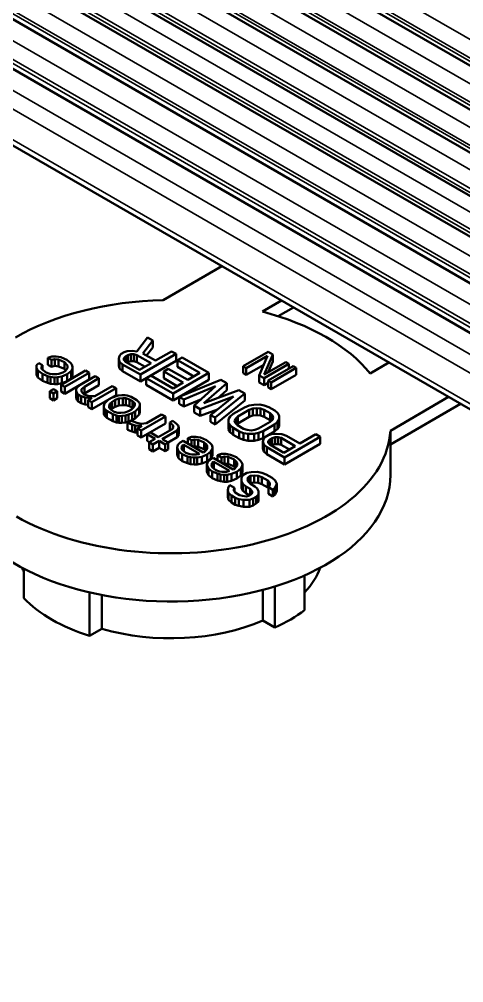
# Model space of a CAD drawing. Header units: millimetres. Extents: x 0 to 3000, y 0 to 3000.
# Drawn here: x 871 to 897.3, y 2124.9 to 2182 of the extents above; entities that cross this region are included whole.
import ezdxf

# ---------------------------------------------------------------- set-up
doc = ezdxf.new("R2010")
doc.units = ezdxf.units.MM
doc.layers.add('Visible (ANSI)', color=7, linetype='Continuous', lineweight=50)
doc.layers.add('Visible Narrow (ANSI)', color=7, linetype='Continuous', lineweight=35)

msp = doc.modelspace()

# ---------------------------------------------------------------- linework, layer by layer
at = {"layer": 'Visible (ANSI)'}
for p, q in [((1053.7328, 2089.1613), (346.9354, 2497.231)), ((1054.1215, 2086.3316), (347.2019, 2494.4718)), ((1054.5027, 2083.5566), (347.508, 2491.7401)), ((1054.8865, 2080.762), (347.8638, 2488.9618)), ((1055.244, 2078.1478), (348.3003, 2486.3019)), ((1055.3899, 2075.3069), (348.4845, 2483.439)), ((1055.3899, 2072.3571), (348.4845, 2480.4892)), ((348.4898, 2475.9553), (1055.4923, 2067.7672)), ((879.4964, 2165.3493), (882.9774, 2167.3687)), ((886.5129, 2165.3275), (885.3839, 2164.6725)), ((887.2183, 2164.9202), (886.3188, 2164.3984)), ((877.9429, 2162.2987), (878.5798, 2163.1286)), ((878.5798, 2163.1286), (878.8899, 2162.9504)), ((878.8899, 2162.9504), (878.2988, 2162.1982)), ((878.5198, 2162.0712), (878.8899, 2162.5421)), ((878.8899, 2162.9504), (878.8899, 2162.5421)), ((872.6698, 2161.9317), (872.8942, 2162.0108)), ((872.8913, 2161.8045), (872.6698, 2161.9317)), ((872.6698, 2161.9317), (872.6698, 2161.5235)), ((872.8942, 2162.0108), (873.1622, 2162.0128)), ((873.1622, 2162.0128), (873.4294, 2161.9632)), ((873.4294, 2161.9632), (873.7846, 2161.8111)), ((876.8652, 2161.8781), (876.9124, 2162.0589)), ((876.9124, 2162.0589), (877.0032, 2162.1628)), ((877.0032, 2162.1628), (877.1833, 2162.2672)), ((877.269, 2162.01), (877.1782, 2161.9062)), ((877.1833, 2162.2672), (877.3626, 2162.3201)), ((877.404, 2162.0884), (877.269, 2162.01)), ((877.269, 2162.01), (877.269, 2161.6981)), ((877.3626, 2162.3201), (877.6756, 2162.3483)), ((877.5834, 2162.1413), (877.404, 2162.0884)), ((877.404, 2162.0884), (877.404, 2161.6801)), ((877.7621, 2162.1426), (877.5834, 2162.1413)), ((877.5834, 2162.1413), (877.5834, 2161.733)), ((877.6756, 2162.3483), (877.9429, 2162.2987)), ((877.94, 2162.0924), (877.7621, 2162.1426)), ((877.7621, 2162.1426), (877.7621, 2161.7344)), ((878.7817, 2161.6088), (877.94, 2162.0924)), ((877.94, 2162.0924), (877.94, 2161.6841)), ((880.2632, 2162.1613), (878.147, 2160.9336)), ((878.2988, 2162.1982), (879.0518, 2161.7655)), ((879.0518, 2161.7655), (879.9974, 2162.314)), ((879.9974, 2162.314), (880.2632, 2162.1613)), ((880.2632, 2162.1613), (880.2632, 2161.753)), ((880.3474, 2161.8009), (880.6176, 2161.9577)), ((880.6176, 2161.9577), (882.2124, 2161.0413)), ((884.2411, 2161.4314), (885.7154, 2162.2867)), ((885.681, 2162.0529), (884.4262, 2161.325)), ((885.1978, 2160.8817), (885.681, 2162.0529)), ((885.9931, 2162.1271), (885.4786, 2160.9377)), ((885.7154, 2162.2867), (885.9931, 2162.1271)), ((885.9931, 2162.1271), (885.9931, 2161.7189)), ((871.9915, 2161.3336), (871.9937, 2161.4883)), ((871.9937, 2161.4883), (872.1295, 2161.6183)), ((872.1295, 2161.6183), (872.351, 2161.491)), ((872.351, 2161.491), (872.2602, 2161.3872)), ((872.2602, 2161.3872), (872.303, 2161.2586)), ((872.351, 2161.491), (872.351, 2161.2216)), ((872.8913, 2161.3962), (872.6698, 2161.5235)), ((873.0707, 2161.8574), (872.8913, 2161.8045)), ((872.8913, 2161.8045), (872.8913, 2161.3962)), ((872.8913, 2161.3962), (873.0707, 2161.4491)), ((873.2936, 2161.8332), (873.0707, 2161.8574)), ((873.0707, 2161.8574), (873.0707, 2161.4491)), ((873.0707, 2161.4491), (873.2936, 2161.425)), ((873.6488, 2161.6812), (873.2936, 2161.8332)), ((873.2936, 2161.8332), (873.2936, 2161.425)), ((873.2936, 2161.425), (873.6488, 2161.2729)), ((873.8245, 2161.4762), (873.6488, 2161.6812)), ((873.6488, 2161.6812), (873.6488, 2161.2729)), ((873.7846, 2161.8111), (874.0053, 2161.6323)), ((873.8223, 2161.3215), (873.8245, 2161.4762)), ((874.0053, 2161.6323), (874.0932, 2161.5298)), ((874.0932, 2161.5298), (874.1361, 2161.4012)), ((874.1361, 2161.4012), (874.1346, 2161.298)), ((874.1361, 2161.4012), (874.1361, 2160.9929)), ((876.9073, 2161.6979), (876.8652, 2161.8781)), ((876.8652, 2161.8781), (876.8652, 2161.4698)), ((876.8652, 2161.4698), (876.9073, 2161.2897)), ((877.0838, 2161.5445), (876.9073, 2161.6979)), ((876.9073, 2161.6979), (876.9073, 2161.2897)), ((878.147, 2160.9336), (877.0838, 2161.5445)), ((877.0838, 2161.5445), (877.0838, 2161.1363)), ((877.1782, 2161.9062), (877.1767, 2161.8031)), ((877.1767, 2161.8031), (877.2646, 2161.7006)), ((877.1782, 2161.9062), (877.1782, 2161.8014)), ((877.2646, 2161.7006), (878.1063, 2161.2169)), ((877.404, 2161.6801), (877.3523, 2161.6502)), ((877.404, 2161.6801), (877.5834, 2161.733)), ((877.5834, 2161.733), (877.7621, 2161.7344)), ((877.7621, 2161.7344), (877.94, 2161.6841)), ((878.4281, 2161.4037), (877.94, 2161.6841)), ((878.1063, 2161.2169), (878.7817, 2161.6088)), ((880.2632, 2161.753), (878.147, 2160.5254)), ((881.6764, 2161.0373), (880.3474, 2161.8009)), ((880.3474, 2161.8009), (880.3474, 2161.3927)), ((881.3229, 2160.8322), (880.3474, 2161.3927)), ((884.4262, 2161.325), (884.2411, 2161.4314)), ((884.2411, 2161.4314), (884.2411, 2161.0232)), ((885.4596, 2161.5162), (884.4262, 2160.9168)), ((886.9499, 2161.5774), (885.4756, 2160.7221)), ((885.4786, 2160.9377), (886.7647, 2161.6838)), ((885.7144, 2161.0745), (885.9931, 2161.7189)), ((885.7224, 2160.5802), (887.1968, 2161.4355)), ((886.7647, 2161.6838), (886.9499, 2161.5774)), ((886.9499, 2161.5774), (886.9499, 2161.2923)), ((887.1968, 2161.4355), (887.3819, 2161.3291)), ((891.763, 2161.0071), (892.8769, 2161.6532)), ((872.0786, 2161.1796), (871.9915, 2161.3336)), ((871.9915, 2161.3336), (871.9915, 2160.9254)), ((871.9915, 2160.9254), (872.0786, 2160.7713)), ((872.3437, 2160.9753), (872.0786, 2161.1796)), ((872.0786, 2161.1796), (872.0786, 2160.7713)), ((872.0786, 2160.7713), (872.3437, 2160.567)), ((872.303, 2161.2586), (872.5681, 2161.0543)), ((872.6545, 2160.8487), (872.3437, 2160.9753)), ((872.3437, 2160.9753), (872.3437, 2160.567)), ((872.5681, 2161.0543), (872.7903, 2160.9786)), ((872.8325, 2160.7984), (872.6545, 2160.8487)), ((872.6545, 2160.8487), (872.6545, 2160.4404)), ((872.7903, 2160.9786), (872.924, 2160.9538)), ((873.0554, 2160.7743), (872.8325, 2160.7984)), ((872.8325, 2160.7984), (872.8325, 2160.3902)), ((872.924, 2160.9538), (873.192, 2160.9558)), ((873.2341, 2160.7756), (873.0554, 2160.7743)), ((873.0554, 2160.7743), (873.0554, 2160.366)), ((873.192, 2160.9558), (873.3263, 2160.9826)), ((873.5028, 2160.8292), (873.2341, 2160.7756)), ((873.2341, 2160.7756), (873.2341, 2160.3674)), ((873.3263, 2160.9826), (873.5507, 2161.0616)), ((873.4512, 2160.3389), (874.8921, 2161.1748)), ((873.8172, 2160.9605), (873.5028, 2160.8292)), ((873.5028, 2160.8292), (873.5028, 2160.4209)), ((873.5507, 2161.0616), (873.6858, 2161.14)), ((873.6488, 2161.2729), (873.7218, 2161.1878)), ((875.1136, 2161.0475), (873.6727, 2160.2116)), ((873.6858, 2161.14), (873.8223, 2161.3215)), ((874.0431, 2161.1426), (873.8172, 2160.9605)), ((873.8172, 2160.9605), (873.8172, 2160.5522)), ((874.1346, 2161.298), (874.0431, 2161.1426)), ((874.0431, 2161.1426), (874.0431, 2160.7344)), ((874.0431, 2160.7344), (874.1346, 2160.8898)), ((874.1346, 2161.298), (874.1346, 2160.8898)), ((874.1346, 2160.8898), (874.1361, 2160.9929)), ((874.6125, 2160.3476), (875.468, 2160.8439)), ((874.8921, 2161.1748), (875.1136, 2161.0475)), ((875.1136, 2161.0475), (875.1136, 2160.6392)), ((875.468, 2160.8439), (875.6895, 2160.7166)), ((876.9073, 2161.2897), (877.0838, 2161.1363)), ((878.147, 2160.5254), (877.0838, 2161.1363)), ((878.147, 2160.9336), (878.147, 2160.5254)), ((878.5014, 2160.73), (878.7715, 2160.8867)), ((878.7715, 2160.8867), (880.1005, 2160.1231)), ((879.5341, 2161.1245), (879.8042, 2161.2812)), ((880.6859, 2160.4626), (879.5341, 2161.1245)), ((879.5341, 2161.1245), (879.5341, 2160.7162)), ((879.8042, 2161.2812), (880.956, 2160.6194)), ((882.2124, 2161.0413), (880.0962, 2159.8136)), ((880.956, 2160.6194), (881.6764, 2161.0373)), ((882.2124, 2161.0413), (882.2124, 2160.633)), ((884.4262, 2160.9168), (884.2411, 2161.0232)), ((884.4262, 2161.325), (884.4262, 2160.9168)), ((885.4756, 2160.7221), (885.1978, 2160.8817)), ((885.1978, 2160.8817), (885.1978, 2160.4734)), ((887.3819, 2161.3291), (885.9076, 2160.4738)), ((887.3819, 2160.9209), (885.9076, 2160.0656)), ((887.3819, 2161.3291), (887.3819, 2160.9209)), ((872.3437, 2160.567), (872.6545, 2160.4404)), ((872.6545, 2160.4404), (872.8325, 2160.3902)), ((872.8325, 2160.3902), (873.0554, 2160.366)), ((873.0554, 2160.366), (873.2341, 2160.3674)), ((873.2341, 2160.3674), (873.5028, 2160.4209)), ((873.4512, 2160.3389), (873.4512, 2159.9307)), ((873.6727, 2160.2116), (873.4512, 2160.3389)), ((873.5028, 2160.4209), (873.8172, 2160.5522)), ((875.1136, 2160.6392), (873.6727, 2159.8034)), ((873.6727, 2160.2116), (873.6727, 2159.8034)), ((873.8172, 2160.5522), (874.0431, 2160.7344)), ((874.4316, 2160.1915), (874.6125, 2160.3476)), ((874.834, 2160.2203), (874.6531, 2160.0642)), ((875.6895, 2160.7166), (874.834, 2160.2203)), ((875.6895, 2160.3083), (874.834, 2159.812)), ((874.834, 2160.2203), (874.834, 2159.812)), ((875.4512, 2159.6576), (876.4868, 2160.2584)), ((875.6895, 2160.7166), (875.6895, 2160.3083)), ((876.4868, 2160.2584), (876.7083, 2160.1311)), ((880.0962, 2159.8136), (878.5014, 2160.73)), ((878.5014, 2160.73), (878.5014, 2160.3217)), ((880.0962, 2159.4054), (878.5014, 2160.3217)), ((880.3323, 2160.2575), (879.5341, 2160.7162)), ((882.2124, 2160.633), (880.0962, 2159.4054)), ((880.1005, 2160.1231), (880.6859, 2160.4626)), ((880.4506, 2159.61), (882.9212, 2160.634)), ((882.6031, 2160.2449), (880.7164, 2159.4573)), ((881.3366, 2159.1009), (882.6031, 2160.2449)), ((883.2756, 2160.4304), (881.919, 2159.2342)), ((882.9212, 2160.634), (883.2756, 2160.4304)), ((883.2756, 2160.4304), (883.2756, 2160.0221)), ((885.4756, 2160.3138), (885.1978, 2160.4734)), ((885.4756, 2160.7221), (885.4756, 2160.3138)), ((885.7224, 2160.4571), (885.4756, 2160.3138)), ((885.7224, 2160.5802), (885.7224, 2160.172)), ((885.9076, 2160.4738), (885.7224, 2160.5802)), ((885.9076, 2160.4738), (885.9076, 2160.0656)), ((872.7758, 2159.9471), (873.001, 2160.0777)), ((872.7758, 2159.9471), (872.7758, 2159.5388)), ((872.9973, 2159.8198), (872.7758, 2159.9471)), ((873.2224, 2159.9504), (872.9973, 2159.8198)), ((872.9973, 2159.8198), (872.9973, 2159.4116)), ((873.001, 2160.0777), (873.2224, 2159.9504)), ((873.2224, 2159.9504), (873.2224, 2159.5422)), ((873.6727, 2159.8034), (873.4512, 2159.9307)), ((874.3394, 2159.9845), (874.3408, 2160.0877)), ((874.3822, 2159.8559), (874.3394, 2159.9845)), ((874.3394, 2159.9845), (874.3394, 2159.5763)), ((874.3408, 2160.0877), (874.4316, 2160.1915)), ((874.4701, 2159.7535), (874.3822, 2159.8559)), ((874.3822, 2159.8559), (874.3822, 2159.4477)), ((874.6473, 2159.6516), (874.4701, 2159.7535)), ((874.4701, 2159.7535), (874.4701, 2159.3452)), ((874.8695, 2159.5759), (874.6473, 2159.6516)), ((874.6473, 2159.6516), (874.6473, 2159.2434)), ((874.6531, 2160.0642), (874.6517, 2159.9611)), ((874.6517, 2159.9611), (874.6952, 2159.8841)), ((874.6531, 2160.0642), (874.6531, 2159.9585)), ((874.6952, 2159.8841), (874.8274, 2159.7561)), ((874.8, 2159.7827), (874.834, 2159.812)), ((874.8274, 2159.7561), (875.0496, 2159.6804)), ((875.0496, 2159.6804), (875.2726, 2159.6563)), ((876.7083, 2160.1311), (875.2675, 2159.2953)), ((876.7083, 2159.7229), (875.2675, 2158.887)), ((875.2726, 2159.6563), (875.4512, 2159.6576)), ((876.4324, 2159.5618), (876.8362, 2159.6937)), ((876.7083, 2160.1311), (876.7083, 2159.7229)), ((876.8362, 2159.6937), (877.0598, 2159.7212)), ((877.0598, 2159.7212), (877.2385, 2159.7225)), ((877.2385, 2159.7225), (877.3721, 2159.6977)), ((877.3721, 2159.6977), (877.5943, 2159.622)), ((880.0962, 2159.8136), (880.0962, 2159.4054)), ((883.6663, 2159.634), (881.691, 2158.8973)), ((881.919, 2159.2342), (883.9844, 2160.0231)), ((882.3111, 2158.5409), (883.6663, 2159.634)), ((884.3388, 2159.8195), (882.5769, 2158.3882)), ((882.7358, 2159.5462), (883.2756, 2160.0221)), ((883.9844, 2160.0231), (884.3388, 2159.8195)), ((884.3388, 2159.8195), (884.3388, 2159.4112)), ((885.9076, 2160.0656), (885.7224, 2160.172)), ((872.9973, 2159.4116), (872.7758, 2159.5388)), ((873.2224, 2159.5422), (872.9973, 2159.4116)), ((874.3394, 2159.5763), (874.3822, 2159.4477)), ((874.3822, 2159.4477), (874.4701, 2159.3452)), ((874.6473, 2159.2434), (874.4701, 2159.3452)), ((874.6473, 2159.2434), (874.8695, 2159.1677)), ((875.0925, 2159.5518), (874.8695, 2159.5759)), ((874.8695, 2159.5759), (874.8695, 2159.1677)), ((874.8695, 2159.1677), (875.046, 2159.1486)), ((875.046, 2159.4225), (875.2711, 2159.5531)), ((875.2675, 2159.2953), (875.046, 2159.4225)), ((875.046, 2159.4225), (875.046, 2159.0143)), ((875.2711, 2159.5531), (875.0925, 2159.5518)), ((875.0925, 2159.5518), (875.0925, 2159.4495)), ((875.2675, 2159.2953), (875.2675, 2158.887)), ((875.9778, 2158.9912), (875.9792, 2159.0943)), ((875.9792, 2159.0943), (876.0257, 2159.2236)), ((876.0257, 2159.2236), (876.1165, 2159.3274)), ((876.1165, 2159.3274), (876.2523, 2159.4573)), ((876.2523, 2159.4573), (876.4324, 2159.5618)), ((876.2915, 2159.0708), (876.29, 2158.9677)), ((876.338, 2159.2001), (876.2915, 2159.0708)), ((876.2915, 2159.0708), (876.2915, 2158.9663)), ((876.4738, 2159.3301), (876.338, 2159.2001)), ((876.338, 2159.2001), (876.338, 2158.9213)), ((876.6539, 2159.4345), (876.4738, 2159.3301)), ((876.4738, 2159.3301), (876.4738, 2158.9218)), ((876.8783, 2159.5136), (876.6539, 2159.4345)), ((876.6539, 2159.4345), (876.6539, 2159.0263)), ((876.6539, 2159.0263), (876.8783, 2159.1053)), ((877.102, 2159.541), (876.8783, 2159.5136)), ((876.8783, 2159.5136), (876.8783, 2159.1053)), ((876.8783, 2159.1053), (877.102, 2159.1328)), ((877.2806, 2159.5424), (877.102, 2159.541)), ((877.102, 2159.541), (877.102, 2159.1328)), ((877.102, 2159.1328), (877.2806, 2159.1341)), ((877.5028, 2159.4667), (877.2806, 2159.5424)), ((877.2806, 2159.5424), (877.2806, 2159.1341)), ((877.2806, 2159.1341), (877.5028, 2159.0584)), ((877.68, 2159.3648), (877.5028, 2159.4667)), ((877.5028, 2159.4667), (877.5028, 2159.0584)), ((877.68, 2158.9566), (877.5028, 2159.0584)), ((877.5943, 2159.622), (877.9487, 2159.4184)), ((877.8122, 2159.2369), (877.68, 2159.3648)), ((877.68, 2159.3648), (877.68, 2158.9566)), ((877.7643, 2159.0045), (877.8108, 2159.1338)), ((877.8108, 2159.1338), (877.8122, 2159.2369)), ((877.9487, 2159.4184), (878.0809, 2159.2905)), ((878.123, 2159.1103), (878.0766, 2158.981)), ((878.0809, 2159.2905), (878.1245, 2159.2134)), ((878.1245, 2159.2134), (878.123, 2159.1103)), ((878.123, 2159.1103), (878.123, 2158.702)), ((878.1245, 2159.2134), (878.1245, 2158.8052)), ((880.7164, 2159.4573), (880.4506, 2159.61)), ((880.4506, 2159.61), (880.4506, 2159.2017)), ((880.7164, 2159.049), (880.4506, 2159.2017)), ((880.7164, 2159.049), (881.7627, 2159.4858)), ((880.7164, 2159.4573), (880.7164, 2159.049)), ((881.691, 2158.8973), (881.3366, 2159.1009)), ((881.3366, 2159.1009), (881.3366, 2158.6927)), ((882.5769, 2157.9799), (884.3388, 2159.4112)), ((884.3272, 2158.9943), (884.5966, 2159.0994)), ((884.5966, 2159.0994), (884.8653, 2159.153)), ((884.8653, 2159.153), (885.2226, 2159.1557)), ((885.2226, 2159.1557), (885.4899, 2159.1061)), ((885.4899, 2159.1061), (885.7564, 2159.0049)), ((896.4124, 2159.612), (892.9635, 2157.6112)), ((897.1179, 2159.2047), (892.9635, 2156.7947)), ((875.2675, 2158.887), (875.046, 2159.0143)), ((876.0213, 2158.9141), (875.9778, 2158.9912)), ((875.9778, 2158.9912), (875.9778, 2158.5829)), ((875.9778, 2158.5829), (876.0213, 2158.5059)), ((876.1535, 2158.7862), (876.0213, 2158.9141)), ((876.0213, 2158.9141), (876.0213, 2158.5059)), ((876.0213, 2158.5059), (876.1535, 2158.3779)), ((876.5079, 2158.5825), (876.1535, 2158.7862)), ((876.1535, 2158.7862), (876.1535, 2158.3779)), ((876.29, 2158.9677), (876.4222, 2158.8398)), ((876.4052, 2158.8562), (876.4738, 2158.9218)), ((876.4222, 2158.8398), (876.5994, 2158.7379)), ((876.6539, 2159.0263), (876.4738, 2158.9218)), ((876.7301, 2158.5069), (876.5079, 2158.5825)), ((876.5079, 2158.5825), (876.5079, 2158.1743)), ((876.5994, 2158.7379), (876.8216, 2158.6622)), ((876.8638, 2158.4821), (876.7301, 2158.5069)), ((876.7301, 2158.5069), (876.7301, 2158.0986)), ((876.8216, 2158.6622), (877.0003, 2158.6636)), ((877.0003, 2158.6636), (877.224, 2158.691)), ((877.2661, 2158.5109), (877.0424, 2158.4834)), ((877.224, 2158.691), (877.4484, 2158.7701)), ((877.4455, 2158.5638), (877.2661, 2158.5109)), ((877.2661, 2158.5109), (877.2661, 2158.1026)), ((877.6699, 2158.6428), (877.4455, 2158.5638)), ((877.4455, 2158.5638), (877.4455, 2158.1555)), ((877.4484, 2158.7701), (877.6285, 2158.8745)), ((877.6285, 2158.8745), (877.7643, 2159.0045)), ((877.85, 2158.7473), (877.6699, 2158.6428)), ((877.6699, 2158.6428), (877.6699, 2158.2345)), ((877.68, 2158.9566), (877.697, 2158.9401)), ((878.0766, 2158.981), (877.85, 2158.7473)), ((877.85, 2158.7473), (877.85, 2158.339)), ((877.85, 2158.339), (878.0766, 2158.5728)), ((878.0766, 2158.981), (878.0766, 2158.5728)), ((878.0766, 2158.5728), (878.123, 2158.702)), ((878.123, 2158.702), (878.1245, 2158.8052)), ((878.5101, 2158.056), (879.4106, 2158.5784)), ((879.4106, 2158.5784), (879.6321, 2158.4511)), ((881.691, 2158.489), (881.3366, 2158.6927)), ((881.691, 2158.8973), (881.691, 2158.489)), ((881.691, 2158.489), (882.7249, 2158.8746)), ((882.5769, 2158.3882), (882.3111, 2158.5409)), ((882.3111, 2158.5409), (882.3111, 2158.1327)), ((883.4709, 2158.4464), (883.6518, 2158.6025)), ((883.6518, 2158.6025), (884.3272, 2158.9943)), ((884.593, 2158.8416), (883.9176, 2158.4497)), ((884.8174, 2158.9206), (884.593, 2158.8416)), ((884.593, 2158.8416), (884.593, 2158.4333)), ((884.593, 2158.4333), (884.8174, 2158.5123)), ((885.041, 2158.948), (884.8174, 2158.9206)), ((884.8174, 2158.9206), (884.8174, 2158.5123)), ((884.8174, 2158.5123), (885.041, 2158.5398)), ((885.264, 2158.9239), (885.041, 2158.948)), ((885.041, 2158.948), (885.041, 2158.5398)), ((885.041, 2158.5398), (885.264, 2158.5157)), ((885.4862, 2158.8482), (885.264, 2158.9239)), ((885.264, 2158.9239), (885.264, 2158.5157)), ((885.264, 2158.5157), (885.4862, 2158.44)), ((885.8406, 2158.6446), (885.4862, 2158.8482)), ((885.4862, 2158.8482), (885.4862, 2158.44)), ((885.7564, 2159.0049), (886.1108, 2158.8013)), ((885.9728, 2158.5166), (885.8406, 2158.6446)), ((885.8406, 2158.6446), (885.8406, 2158.2363)), ((886.0156, 2158.388), (885.9728, 2158.5166)), ((885.9728, 2158.5166), (885.9728, 2158.2689)), ((886.1108, 2158.8013), (886.2873, 2158.6479)), ((886.2873, 2158.6479), (886.3744, 2158.4939)), ((886.3744, 2158.4939), (886.3715, 2158.2876)), ((886.3744, 2158.4939), (886.3744, 2158.0856)), ((876.5079, 2158.1743), (876.1535, 2158.3779)), ((876.5079, 2158.1743), (876.7301, 2158.0986)), ((876.7301, 2158.0986), (876.8638, 2158.0738)), ((877.0424, 2158.4834), (876.8638, 2158.4821)), ((876.8638, 2158.4821), (876.8638, 2158.0738)), ((876.8638, 2158.0738), (877.0424, 2158.0751)), ((877.0424, 2158.4834), (877.0424, 2158.0751)), ((877.0424, 2158.0751), (877.2661, 2158.1026)), ((877.2661, 2158.1026), (877.4455, 2158.1555)), ((877.3939, 2158.0735), (877.619, 2158.2041)), ((877.6604, 2157.9723), (877.3939, 2158.0735)), ((877.3939, 2158.0735), (877.3939, 2157.6652)), ((877.4455, 2158.1555), (877.6699, 2158.2345)), ((877.619, 2158.2041), (877.9299, 2158.0775)), ((877.8383, 2157.9221), (877.6604, 2157.9723)), ((877.6604, 2157.9723), (877.6604, 2157.5641)), ((877.85, 2158.339), (877.6699, 2158.2345)), ((878.0613, 2157.8979), (877.8383, 2157.9221)), ((877.8383, 2157.9221), (877.8383, 2157.5138)), ((877.9299, 2158.0775), (878.1971, 2158.0279)), ((879.6321, 2158.4511), (878.1913, 2157.6153)), ((879.6321, 2158.0429), (878.1913, 2157.207)), ((878.1971, 2158.0279), (878.5101, 2158.056)), ((879.6321, 2158.4511), (879.6321, 2158.0429)), ((879.895, 2158.0921), (880.0751, 2158.1966)), ((880.0715, 2157.9387), (879.895, 2158.0921)), ((879.895, 2158.0921), (879.895, 2157.6839)), ((880.0715, 2157.9387), (880.0715, 2157.7611)), ((880.1144, 2157.8101), (880.0715, 2157.9387)), ((880.0751, 2158.1966), (880.2959, 2158.0178)), ((880.2959, 2158.0178), (880.3838, 2157.9153)), ((880.3838, 2157.9153), (880.4266, 2157.7867)), ((882.5769, 2157.9799), (882.3111, 2158.1327)), ((882.5769, 2158.3882), (882.5769, 2157.9799)), ((883.3765, 2158.0847), (883.3794, 2158.291)), ((883.4637, 2157.9307), (883.3765, 2158.0847)), ((883.3765, 2158.0847), (883.3765, 2157.6765)), ((883.3794, 2158.291), (883.4709, 2158.4464)), ((883.6401, 2157.7773), (883.4637, 2157.9307)), ((883.4637, 2157.9307), (883.4637, 2157.5224)), ((883.7818, 2158.3198), (883.7353, 2158.1905)), ((883.7353, 2158.1905), (883.7781, 2158.0619)), ((883.7781, 2158.0619), (883.9103, 2157.934)), ((883.9176, 2158.4497), (883.7818, 2158.3198)), ((883.7818, 2158.3198), (883.7818, 2158.0584)), ((883.8581, 2157.9846), (883.9176, 2158.0415)), ((883.9103, 2157.934), (884.2647, 2157.7304)), ((883.9176, 2158.4497), (883.9176, 2158.0415)), ((884.593, 2158.4333), (883.9176, 2158.0415)), ((885.158, 2157.737), (885.8334, 2158.1288)), ((886.0992, 2157.9761), (885.4238, 2157.5843)), ((885.8406, 2158.2363), (885.4862, 2158.44)), ((885.8334, 2158.1288), (885.9692, 2158.2588)), ((885.8406, 2158.2363), (885.8929, 2158.1858)), ((885.9692, 2158.2588), (886.0156, 2158.388)), ((886.28, 2158.1322), (886.0992, 2157.9761)), ((886.0992, 2157.9761), (886.0992, 2157.5679)), ((886.3715, 2158.2876), (886.28, 2158.1322)), ((886.28, 2158.1322), (886.28, 2157.7239)), ((886.3715, 2158.2876), (886.3715, 2157.8793)), ((886.3715, 2157.8793), (886.3744, 2158.0856)), ((877.3939, 2157.6652), (877.6604, 2157.5641)), ((877.6604, 2157.5641), (877.8383, 2157.5138)), ((877.8383, 2157.5138), (877.9698, 2157.4996)), ((877.9698, 2157.7426), (878.24, 2157.8993)), ((878.1913, 2157.6153), (877.9698, 2157.7426)), ((877.9698, 2157.7426), (877.9698, 2157.3343)), ((878.24, 2157.8993), (878.0613, 2157.8979)), ((878.0613, 2157.8979), (878.0613, 2157.7956)), ((878.1913, 2157.6153), (878.1913, 2157.207)), ((878.5457, 2157.4116), (878.7258, 2157.5161)), ((879.033, 2157.1317), (878.5457, 2157.4116)), ((878.5457, 2157.4116), (878.5457, 2157.0034)), ((878.7258, 2157.5161), (879.2131, 2157.2361)), ((879.2131, 2157.2361), (880.0236, 2157.7063)), ((880.3351, 2157.6313), (879.4346, 2157.1089)), ((879.895, 2157.6839), (879.931, 2157.6526)), ((880.0236, 2157.7063), (880.1144, 2157.8101)), ((880.4266, 2157.7867), (880.3351, 2157.6313)), ((880.3351, 2157.6313), (880.3351, 2157.223)), ((880.3351, 2157.223), (880.4266, 2157.3784)), ((880.4266, 2157.7867), (880.4266, 2157.3784)), ((883.3765, 2157.6765), (883.4637, 2157.5224)), ((883.4637, 2157.5224), (883.6401, 2157.369)), ((883.9945, 2157.5736), (883.6401, 2157.7773)), ((883.6401, 2157.7773), (883.6401, 2157.369)), ((883.9945, 2157.1654), (883.6401, 2157.369)), ((884.2611, 2157.4725), (883.9945, 2157.5736)), ((883.9945, 2157.5736), (883.9945, 2157.1654)), ((884.2611, 2157.4725), (884.2611, 2157.0642)), ((884.5283, 2157.4229), (884.2611, 2157.4725)), ((884.2647, 2157.7304), (884.4869, 2157.6547)), ((884.4869, 2157.6547), (884.7099, 2157.6305)), ((884.8856, 2157.4256), (884.5283, 2157.4229)), ((884.5283, 2157.4229), (884.5283, 2157.0147)), ((884.7099, 2157.6305), (884.9336, 2157.658)), ((885.1543, 2157.4792), (884.8856, 2157.4256)), ((884.8856, 2157.4256), (884.8856, 2157.0173)), ((884.9336, 2157.658), (885.158, 2157.737)), ((885.4238, 2157.5843), (885.1543, 2157.4792)), ((885.1543, 2157.4792), (885.1543, 2157.0709)), ((885.4238, 2157.5843), (885.4238, 2157.1761)), ((886.0992, 2157.5679), (885.4238, 2157.1761)), ((885.553, 2157.2501), (885.7331, 2157.3545)), ((885.7331, 2157.3545), (885.9125, 2157.4075)), ((885.9125, 2157.4075), (886.2255, 2157.4356)), ((886.0992, 2157.5679), (886.28, 2157.7239)), ((886.2255, 2157.4356), (886.5378, 2157.4121)), ((886.28, 2157.7239), (886.3715, 2157.8793)), ((886.5378, 2157.4121), (886.8043, 2157.311)), ((887.6017, 2156.8528), (888.5473, 2157.4013)), ((888.5473, 2157.4013), (888.8131, 2157.2486)), ((892.9635, 2157.6112), (892.9635, 2156.7947)), ((878.1913, 2157.207), (877.9698, 2157.3343)), ((878.6794, 2156.9265), (878.5457, 2157.0034)), ((878.6728, 2156.9227), (879.033, 2157.1317)), ((878.8943, 2156.7954), (878.6728, 2156.9227)), ((878.6728, 2156.9227), (878.6728, 2156.5144)), ((879.2545, 2157.0044), (878.8943, 2156.7954)), ((878.8943, 2156.7954), (878.8943, 2156.3872)), ((879.6089, 2156.8007), (879.2545, 2157.0044)), ((879.2545, 2157.0044), (879.2545, 2156.5961)), ((879.4346, 2157.1089), (879.789, 2156.9052)), ((879.789, 2156.9052), (879.6089, 2156.8007)), ((879.6089, 2156.8007), (879.6089, 2156.3925)), ((880.3351, 2157.223), (879.7881, 2156.9057)), ((879.789, 2156.9052), (879.789, 2156.497)), ((880.3206, 2156.5998), (880.3678, 2156.7806)), ((880.3678, 2156.7806), (880.5036, 2156.9106)), ((880.5036, 2156.9106), (880.6837, 2157.015)), ((880.7251, 2156.7833), (880.6351, 2156.731)), ((880.6837, 2157.015), (881.8798, 2156.3278)), ((881.6554, 2156.2487), (880.7251, 2156.7833)), ((880.7251, 2156.7833), (880.7251, 2156.3973)), ((880.9539, 2157.1718), (881.1783, 2157.2508)), ((881.1754, 2157.0445), (880.9539, 2157.1718)), ((880.9539, 2157.1718), (880.9539, 2156.8598)), ((881.3547, 2157.0974), (881.1754, 2157.0445)), ((881.1754, 2157.0445), (881.1754, 2156.7325)), ((881.1783, 2157.2508), (881.4463, 2157.2528)), ((881.5777, 2157.0733), (881.3547, 2157.0974)), ((881.3547, 2157.0974), (881.3547, 2156.6892)), ((881.4463, 2157.2528), (881.7135, 2157.2032)), ((881.9328, 2156.9212), (881.5777, 2157.0733)), ((881.5777, 2157.0733), (881.5777, 2156.665)), ((881.7135, 2157.2032), (882.0686, 2157.0512)), ((882.065, 2156.7933), (881.9328, 2156.9212)), ((881.9328, 2156.9212), (881.9328, 2156.513)), ((882.1086, 2156.7163), (882.065, 2156.7933)), ((882.065, 2156.7933), (882.065, 2156.4912)), ((882.0686, 2157.0512), (882.2894, 2156.8723)), ((882.2894, 2156.8723), (882.3773, 2156.7698)), ((883.9945, 2157.1654), (884.2611, 2157.0642)), ((884.2611, 2157.0642), (884.5283, 2157.0147)), ((884.5283, 2157.0147), (884.8856, 2157.0173)), ((884.8856, 2157.0173), (885.1543, 2157.0709)), ((885.1543, 2157.0709), (885.4238, 2157.1761)), ((885.415, 2156.9654), (885.4622, 2157.1462)), ((885.4572, 2156.7852), (885.415, 2156.9654)), ((885.415, 2156.9654), (885.415, 2156.5572)), ((885.6336, 2156.6318), (885.4572, 2156.7852)), ((885.4572, 2156.7852), (885.4572, 2156.377)), ((885.4622, 2157.1462), (885.553, 2157.2501)), ((885.728, 2156.9935), (885.7266, 2156.8904)), ((885.7266, 2156.8904), (885.8145, 2156.7879)), ((885.8188, 2157.0973), (885.728, 2156.9935)), ((885.728, 2156.9935), (885.728, 2156.8887)), ((885.8145, 2156.7879), (886.6562, 2156.3043)), ((885.9539, 2157.1757), (885.8188, 2157.0973)), ((885.8188, 2157.0973), (885.8188, 2156.7854)), ((886.1333, 2157.2286), (885.9539, 2157.1757)), ((885.9539, 2157.1757), (885.9539, 2156.7674)), ((885.9539, 2156.7674), (886.1333, 2156.8204)), ((886.3119, 2157.2299), (886.1333, 2157.2286)), ((886.1333, 2157.2286), (886.1333, 2156.8204)), ((886.1333, 2156.8204), (886.3119, 2156.8217)), ((886.4899, 2157.1797), (886.3119, 2157.2299)), ((886.3119, 2157.2299), (886.3119, 2156.8217)), ((886.3119, 2156.8217), (886.4899, 2156.7714)), ((887.3316, 2156.6961), (886.4899, 2157.1797)), ((886.4899, 2157.1797), (886.4899, 2156.7714)), ((888.8131, 2157.2486), (886.6968, 2156.0209)), ((888.8131, 2156.8403), (886.6968, 2155.6127)), ((886.8043, 2157.311), (887.6017, 2156.8528)), ((888.8131, 2157.2486), (888.8131, 2156.8403)), ((892.97, 2154.991), (892.97, 2156.7985)), ((878.8943, 2156.3872), (878.6728, 2156.5144)), ((879.2545, 2156.5961), (878.8943, 2156.3872)), ((879.6089, 2156.3925), (879.2545, 2156.5961)), ((879.789, 2156.497), (879.6089, 2156.3925)), ((880.407, 2156.3941), (880.3206, 2156.5998)), ((880.3206, 2156.5998), (880.3206, 2156.1915)), ((880.6278, 2156.2153), (880.407, 2156.3941)), ((880.407, 2156.3941), (880.407, 2155.9859)), ((880.6351, 2156.731), (880.5886, 2156.6018)), ((880.5886, 2156.6018), (880.6314, 2156.4732)), ((880.9386, 2156.0887), (880.6278, 2156.2153)), ((880.6278, 2156.2153), (880.6278, 2155.807)), ((880.6314, 2156.4732), (880.8522, 2156.2943)), ((880.6351, 2156.731), (880.6351, 2156.4702)), ((880.8851, 2156.2831), (880.8195, 2156.3208)), ((880.8522, 2156.2943), (881.0744, 2156.2186)), ((881.0744, 2156.2186), (881.208, 2156.1938)), ((881.2861, 2156.6689), (881.3547, 2156.6892)), ((881.3547, 2156.6892), (881.5777, 2156.665)), ((881.476, 2156.1958), (881.6104, 2156.2226)), ((881.5777, 2156.665), (881.9328, 2156.513)), ((881.6104, 2156.2226), (881.6554, 2156.2487)), ((882.1013, 2156.2005), (881.7868, 2156.0692)), ((881.8798, 2156.3278), (881.9699, 2156.38)), ((881.9328, 2156.513), (882.0158, 2156.4326)), ((881.9699, 2156.38), (882.0606, 2156.4838)), ((882.0606, 2156.4838), (882.1064, 2156.5615)), ((882.3272, 2156.3827), (882.1013, 2156.2005)), ((882.1013, 2156.2005), (882.1013, 2155.7923)), ((882.1064, 2156.5615), (882.1086, 2156.7163)), ((882.4187, 2156.5381), (882.3272, 2156.3827)), ((882.3272, 2156.3827), (882.3272, 2155.9744)), ((882.3773, 2156.7698), (882.4201, 2156.6412)), ((882.4201, 2156.6412), (882.4187, 2156.5381)), ((882.4187, 2156.5381), (882.4187, 2156.1298)), ((882.4187, 2156.1298), (882.4201, 2156.233)), ((882.4201, 2156.6412), (882.4201, 2156.233)), ((882.7259, 2156.1536), (882.9503, 2156.2326)), ((882.9503, 2156.2326), (883.2182, 2156.2346)), ((883.2182, 2156.2346), (883.4855, 2156.185)), ((885.415, 2156.5572), (885.4572, 2156.377)), ((885.4572, 2156.377), (885.6336, 2156.2236)), ((886.6968, 2156.0209), (885.6336, 2156.6318)), ((885.6336, 2156.6318), (885.6336, 2156.2236)), ((886.6968, 2155.6127), (885.6336, 2156.2236)), ((885.9539, 2156.7674), (885.9022, 2156.7375)), ((886.978, 2156.491), (886.4899, 2156.7714)), ((886.6562, 2156.3043), (887.3316, 2156.6961)), ((880.3206, 2156.1915), (880.407, 2155.9859)), ((880.407, 2155.9859), (880.6278, 2155.807)), ((880.6278, 2155.807), (880.9386, 2155.6804)), ((881.1165, 2156.0384), (880.9386, 2156.0887)), ((880.9386, 2156.0887), (880.9386, 2155.6804)), ((880.9386, 2155.6804), (881.1165, 2155.6302)), ((881.3395, 2156.0143), (881.1165, 2156.0384)), ((881.1165, 2156.0384), (881.1165, 2155.6302)), ((881.1165, 2155.6302), (881.3395, 2155.6061)), ((881.208, 2156.1938), (881.476, 2156.1958)), ((881.5181, 2156.0157), (881.3395, 2156.0143)), ((881.3395, 2156.0143), (881.3395, 2155.6061)), ((881.7868, 2156.0692), (881.5181, 2156.0157)), ((881.5181, 2156.0157), (881.5181, 2155.6074)), ((881.5181, 2155.6074), (881.7868, 2155.661)), ((881.7868, 2156.0692), (881.7868, 2155.661)), ((881.7868, 2155.661), (882.1013, 2155.7923)), ((882.0926, 2155.5816), (882.1398, 2155.7624)), ((882.1013, 2155.7923), (882.3272, 2155.9744)), ((882.1398, 2155.7624), (882.2756, 2155.8924)), ((882.2756, 2155.8924), (882.4557, 2155.9969)), ((882.3272, 2155.9744), (882.4187, 2156.1298)), ((882.407, 2155.7129), (882.3606, 2155.5836)), ((882.4971, 2155.7651), (882.407, 2155.7129)), ((882.407, 2155.7129), (882.407, 2155.4521)), ((882.4557, 2155.9969), (883.6518, 2155.3096)), ((883.4274, 2155.2306), (882.4971, 2155.7651)), ((882.4971, 2155.7651), (882.4971, 2155.3791)), ((882.9474, 2156.0263), (882.7259, 2156.1536)), ((882.7259, 2156.1536), (882.7259, 2155.8416)), ((883.1267, 2156.0792), (882.9474, 2156.0263)), ((882.9474, 2156.0263), (882.9474, 2155.7144)), ((883.0581, 2155.6507), (883.1267, 2155.671)), ((883.3497, 2156.0551), (883.1267, 2156.0792)), ((883.1267, 2156.0792), (883.1267, 2155.671)), ((883.1267, 2155.671), (883.3497, 2155.6469)), ((883.7048, 2155.903), (883.3497, 2156.0551)), ((883.3497, 2156.0551), (883.3497, 2155.6469)), ((883.3497, 2155.6469), (883.7048, 2155.4948)), ((883.4855, 2156.185), (883.8406, 2156.033)), ((883.837, 2155.7751), (883.7048, 2155.903)), ((883.7048, 2155.903), (883.7048, 2155.4948)), ((883.8806, 2155.6981), (883.837, 2155.7751)), ((883.837, 2155.7751), (883.837, 2155.4731)), ((883.8406, 2156.033), (884.0614, 2155.8541)), ((883.8784, 2155.5434), (883.8806, 2155.6981)), ((884.0614, 2155.8541), (884.1493, 2155.7517)), ((884.1493, 2155.7517), (884.1921, 2155.623)), ((886.6968, 2156.0209), (886.6968, 2155.6127)), ((881.3395, 2155.6061), (881.5181, 2155.6074)), ((882.179, 2155.376), (882.0926, 2155.5816)), ((882.0926, 2155.5816), (882.0926, 2155.1734)), ((882.0926, 2155.1734), (882.179, 2154.9677)), ((882.3998, 2155.1971), (882.179, 2155.376)), ((882.179, 2155.376), (882.179, 2154.9677)), ((882.3606, 2155.5836), (882.4034, 2155.455)), ((882.7106, 2155.0705), (882.3998, 2155.1971)), ((882.3998, 2155.1971), (882.3998, 2154.7889)), ((882.4034, 2155.455), (882.6242, 2155.2761)), ((882.6571, 2155.2649), (882.5915, 2155.3026)), ((882.6242, 2155.2761), (882.8464, 2155.2005)), ((882.8885, 2155.0203), (882.7106, 2155.0705)), ((882.7106, 2155.0705), (882.7106, 2154.6623)), ((882.8464, 2155.2005), (882.98, 2155.1757)), ((882.98, 2155.1757), (883.248, 2155.1777)), ((883.248, 2155.1777), (883.3824, 2155.2044)), ((883.3824, 2155.2044), (883.4274, 2155.2306)), ((883.8733, 2155.1823), (883.5588, 2155.0511)), ((883.6518, 2155.3096), (883.7419, 2155.3618)), ((883.7048, 2155.4948), (883.7878, 2155.4144)), ((883.7419, 2155.3618), (883.8326, 2155.4657)), ((883.8326, 2155.4657), (883.8784, 2155.5434)), ((884.0992, 2155.3645), (883.8733, 2155.1823)), ((883.8733, 2155.1823), (883.8733, 2154.7741)), ((884.1907, 2155.5199), (884.0992, 2155.3645)), ((884.0992, 2155.3645), (884.0992, 2154.9563)), ((884.0992, 2154.9563), (884.1907, 2155.1116)), ((884.1921, 2155.623), (884.1907, 2155.5199)), ((884.1907, 2155.5199), (884.1907, 2155.1116)), ((884.1907, 2155.1116), (884.1921, 2155.2148)), ((884.1921, 2155.623), (884.1921, 2155.2148)), ((884.2277, 2154.9787), (884.4528, 2155.1093)), ((884.4528, 2155.1093), (884.7215, 2155.1629)), ((884.7215, 2155.1629), (885.0788, 2155.1655)), ((885.0788, 2155.1655), (885.3461, 2155.116)), ((885.3461, 2155.116), (885.6126, 2155.0148)), ((882.179, 2154.9677), (882.3998, 2154.7889)), ((882.3998, 2154.7889), (882.7106, 2154.6623)), ((882.7106, 2154.6623), (882.8885, 2154.612)), ((883.1115, 2154.9961), (882.8885, 2155.0203)), ((882.8885, 2155.0203), (882.8885, 2154.612)), ((882.8885, 2154.612), (883.1115, 2154.5879)), ((883.2901, 2154.9975), (883.1115, 2154.9961)), ((883.1115, 2154.9961), (883.1115, 2154.5879)), ((883.1115, 2154.5879), (883.2901, 2154.5892)), ((883.5588, 2155.0511), (883.2901, 2154.9975)), ((883.2901, 2154.9975), (883.2901, 2154.5892)), ((883.2901, 2154.5892), (883.5588, 2154.6428)), ((883.5588, 2155.0511), (883.5588, 2154.6428)), ((883.5588, 2154.6428), (883.8733, 2154.7741)), ((883.8733, 2154.7741), (884.0992, 2154.9563)), ((884.1333, 2154.617), (884.1362, 2154.8233)), ((884.2204, 2154.4629), (884.1333, 2154.617)), ((884.1333, 2154.617), (884.1333, 2154.2088)), ((884.1362, 2154.8233), (884.2277, 2154.9787)), ((884.5385, 2154.8521), (884.492, 2154.7228)), ((884.492, 2154.7228), (884.5349, 2154.5942)), ((884.5349, 2154.5942), (884.6671, 2154.4663)), ((884.6736, 2154.9304), (884.5385, 2154.8521)), ((884.5385, 2154.8521), (884.5385, 2154.5907)), ((884.6736, 2154.5222), (884.6334, 2154.4989)), ((884.8973, 2154.9579), (884.6736, 2154.9304)), ((884.6736, 2154.9304), (884.6736, 2154.5222)), ((884.6736, 2154.5222), (884.8973, 2154.5497)), ((885.1202, 2154.9338), (884.8973, 2154.9579)), ((884.8973, 2154.9579), (884.8973, 2154.5497)), ((884.8973, 2154.5497), (885.1202, 2154.5255)), ((885.3425, 2154.8581), (885.1202, 2154.9338)), ((885.1202, 2154.9338), (885.1202, 2154.5255)), ((885.1202, 2154.5255), (885.3425, 2154.4498)), ((885.6969, 2154.6544), (885.3425, 2154.8581)), ((885.3425, 2154.8581), (885.3425, 2154.4498)), ((885.6126, 2155.0148), (885.967, 2154.8112)), ((885.829, 2154.5265), (885.6969, 2154.6544)), ((885.6969, 2154.6544), (885.6969, 2154.2462)), ((885.8268, 2154.3718), (885.829, 2154.5265)), ((885.967, 2154.8112), (886.1435, 2154.6578)), ((886.1435, 2154.6578), (886.2299, 2154.4521)), ((883.3221, 2154.0953), (883.3693, 2154.2761)), ((883.3642, 2153.9151), (883.3221, 2154.0953)), ((883.3221, 2154.0953), (883.3221, 2153.687)), ((883.3693, 2154.2761), (883.4601, 2154.3799)), ((883.4601, 2154.3799), (883.7259, 2154.2272)), ((883.6801, 2154.1495), (883.6787, 2154.0463)), ((883.6787, 2154.0463), (883.7665, 2153.9439)), ((883.7259, 2154.2272), (883.6801, 2154.1495)), ((883.6801, 2154.1495), (883.6801, 2154.0446)), ((883.7259, 2154.2272), (883.7259, 2153.9913)), ((883.7665, 2153.9439), (884.0323, 2153.7911)), ((884.1333, 2154.2088), (884.2204, 2154.0547)), ((884.3969, 2154.3095), (884.2204, 2154.4629)), ((884.2204, 2154.4629), (884.2204, 2154.0547)), ((884.2204, 2154.0547), (884.3969, 2153.9013)), ((884.6627, 2154.1568), (884.3969, 2154.3095)), ((884.3969, 2154.3095), (884.3969, 2153.9013)), ((884.7506, 2154.0543), (884.6627, 2154.1568)), ((884.6627, 2154.1568), (884.6627, 2153.7987)), ((884.6671, 2154.4663), (884.9329, 2154.3135)), ((884.7026, 2153.8219), (884.7934, 2153.9257)), ((884.7934, 2153.9257), (884.7506, 2154.0543)), ((884.7506, 2154.0543), (884.7506, 2153.8767)), ((884.9329, 2154.3135), (885.065, 2154.1856)), ((885.065, 2154.1856), (885.1522, 2154.0315)), ((885.1522, 2154.0315), (885.1493, 2153.8252)), ((885.1522, 2154.0315), (885.1522, 2153.6233)), ((885.6969, 2154.2462), (885.3425, 2154.4498)), ((885.6969, 2154.2462), (885.7361, 2154.2082)), ((885.7361, 2154.268), (885.8268, 2154.3718)), ((886.0019, 2154.1152), (885.7361, 2154.268)), ((885.7361, 2154.268), (885.7361, 2153.8597)), ((886.1377, 2154.2452), (886.0019, 2154.1152)), ((886.0019, 2154.1152), (886.0019, 2153.707)), ((886.2299, 2154.4521), (886.1377, 2154.2452)), ((886.1377, 2154.2452), (886.1377, 2153.8369)), ((886.1377, 2153.8369), (886.2299, 2154.0439)), ((886.2299, 2154.4521), (886.2299, 2154.0439)), ((883.3221, 2153.687), (883.3642, 2153.5068)), ((883.5407, 2153.7617), (883.3642, 2153.9151)), ((883.3642, 2153.9151), (883.3642, 2153.5068)), ((883.3642, 2153.5068), (883.5407, 2153.3534)), ((883.7622, 2153.6344), (883.5407, 2153.7617)), ((883.5407, 2153.7617), (883.5407, 2153.3534)), ((883.7622, 2153.2262), (883.5407, 2153.3534)), ((883.9844, 2153.5587), (883.7622, 2153.6344)), ((883.7622, 2153.6344), (883.7622, 2153.2262)), ((884.2517, 2153.5091), (883.9844, 2153.5587)), ((883.9844, 2153.5587), (883.9844, 2153.1505)), ((884.0323, 2153.7911), (884.2103, 2153.7409)), ((884.2103, 2153.7409), (884.4332, 2153.7168)), ((884.609, 2153.5118), (884.2517, 2153.5091)), ((884.2517, 2153.5091), (884.2517, 2153.1009)), ((884.6193, 2153.7735), (884.3969, 2153.9013)), ((884.4332, 2153.7168), (884.6126, 2153.7697)), ((884.8334, 2153.5908), (884.609, 2153.5118)), ((884.609, 2153.5118), (884.609, 2153.1036)), ((884.6126, 2153.7697), (884.7026, 2153.8219)), ((885.0135, 2153.6953), (884.8334, 2153.5908)), ((884.8334, 2153.5908), (884.8334, 2153.1826)), ((885.1493, 2153.8252), (885.0135, 2153.6953)), ((885.0135, 2153.6953), (885.0135, 2153.2871)), ((885.0135, 2153.2871), (885.1493, 2153.417)), ((885.1493, 2153.8252), (885.1493, 2153.417)), ((885.1493, 2153.417), (885.1522, 2153.6233)), ((886.0019, 2153.707), (885.7361, 2153.8597)), ((886.0019, 2153.707), (886.1377, 2153.8369)), ((883.7622, 2153.2262), (883.9844, 2153.1505)), ((883.9844, 2153.1505), (884.2517, 2153.1009)), ((884.2517, 2153.1009), (884.609, 2153.1036)), ((884.609, 2153.1036), (884.8334, 2153.1826)), ((885.0135, 2153.2871), (884.8334, 2153.1826)), ((871.2387, 2147.6858), (871.2387, 2149.4303)), ((887.8842, 2149.0366), (887.8842, 2146.9711)), ((886.1206, 2145.948), (886.1206, 2148.3787)), ((875.1371, 2148.0234), (875.1371, 2145.4458)), ((875.8741, 2145.8734), (875.8741, 2147.8677)), ((885.4056, 2148.173), (885.4056, 2146.3588)), ((885.4056, 2146.3588), (886.1206, 2145.948)), ((875.1371, 2145.4458), (875.8741, 2145.8734))]:
    msp.add_line(p, q, dxfattribs=at)
for centre, major_axis, start_param, end_param in [((879.97, 2157.8487), (13, 0), 1.60724, 2.3585882), ((879.97, 2157.8487), (13, 0), 0.4343235, 1.1412603), ((879.97, 2157.8487), (13, 0), 3.9293845, 6.251529), ((879.97, 2154.991), (-13, 0), 0.1564437, 3.1415927), ((879.97, 2150.5003), (-9, 0), 0.197704, 0.2449536), ((879.97, 2150.5003), (9, 0), 5.7868835, 6.0854813), ((879.97, 2150.5003), (10, 0), 3.6507948, 4.2079742), ((879.97, 2150.5003), (10, 0), 5.374853, 5.6255087), ((879.97, 2150.5003), (9, 0), 4.2399064, 5.3608415)]:
    msp.add_ellipse(centre, major_axis=major_axis, ratio=0.5773503, start_param=start_param, end_param=end_param, dxfattribs=at)
at = {"layer": 'Visible Narrow (ANSI)'}
for p, q in [((1053.5025, 2090.8378), (347.0232, 2498.7239)), ((1053.6653, 2089.653), (346.7186, 2497.8089)), ((1053.6946, 2089.4392), (346.7369, 2497.6015)), ((1053.8943, 2087.9857), (347.2778, 2495.9509)), ((1054.0561, 2086.8076), (346.9832, 2495.0363)), ((1054.085, 2086.5975), (347.0046, 2494.8305)), ((1054.2786, 2085.1882), (347.5721, 2493.2054)), ((1054.3944, 2084.0431), (347.2876, 2492.2914)), ((1054.4173, 2083.851), (347.3105, 2492.0993)), ((1054.6544, 2082.4522), (347.9233, 2490.4835)), ((1054.7417, 2081.3021), (347.6349, 2489.5504)), ((1054.776, 2081.0488), (347.6693, 2489.2971)), ((1055.0275, 2079.7359), (348.311, 2487.7588)), ((1055.1773, 2078.6451), (348.0706, 2486.8933)), ((348.1059, 2486.6364), (1055.2126, 2078.3882)), ((1055.3537, 2076.9409), (348.6257, 2484.9705)), ((1055.3895, 2075.8363), (348.2827, 2484.0846)), ((348.2827, 2483.885), (1055.3895, 2075.6367)), ((1055.3899, 2074.0395), (348.6453, 2482.0788)), ((1055.3895, 2072.9207), (348.2827, 2481.1689)), ((348.2827, 2480.9351), (1055.3895, 2072.6868)), ((1055.3899, 2071.0897), (348.6453, 2479.1289)), ((1055.3895, 2069.9708), (348.2827, 2478.2191)), ((348.2827, 2476.413), (1055.3895, 2068.1647))]:
    msp.add_line(p, q, dxfattribs=at)

doc.saveas('drawing.dxf')
